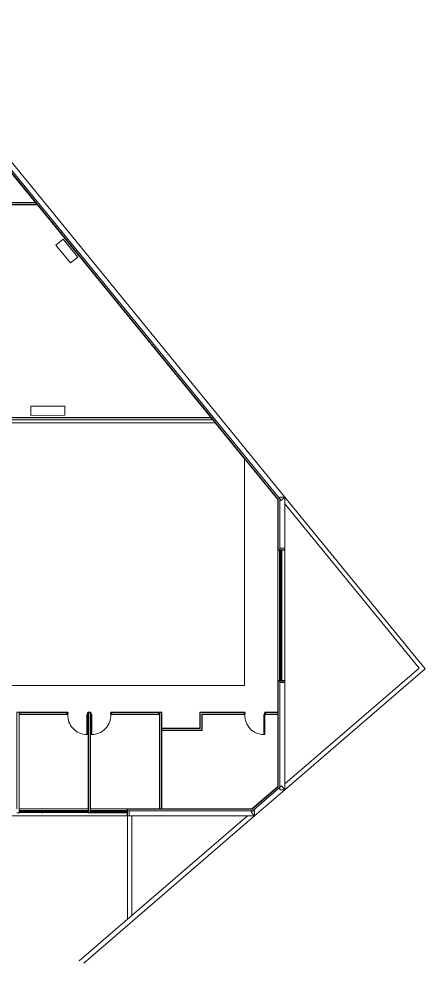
# Model space of a CAD drawing. Header units: millimetres. Extents: x 111.5 to 154.8, y 43.5 to 84.5.
# Drawn here: x 137.17 to 154.82, y 43.48 to 84.47 of the extents above; entities that cross this region are included whole.
import ezdxf

# ---------------------------------------------------------------- set-up
doc = ezdxf.new("R2010")
doc.units = ezdxf.units.MM
for name, color, linetype, lineweight in [('A-CARPINTERIAS', 252, 'Continuous', 0), ('DURLOCK', 30, 'Continuous', 0), ('EST__LIVIANAS', 1, 'Continuous', 0), ('MURO', 3, 'Continuous', 0), ('MURO_VISTA', 252, 'Continuous', 0)]:
    doc.layers.add(name, color=color, linetype=linetype, lineweight=lineweight)

# ---------------------------------------------------------------- blocks, each defined once
blk = doc.blocks.new('VANO_90')
at = {"layer": 'A-CARPINTERIAS', "color": 2}
for points in [[(-99.988837, 900), (-109.988837, 900), (-109.988837, 880), (-69.988837, 880), (-69.988837, 870), (-29.988837, 870), (-29.988837, 880), (0.011163, 880), (0.011163, 900), (-9.988837, 900)], [(-110, 19.998914), (-110, 59.998914), (-970.523151, 59.998914), (-970.523151, 19.998914), (-110, 19.998914)], [(-100, 0), (-110, 0), (-110, 20), (-70, 20), (-70, 30), (-30, 30), (-30, 20), (0, 20), (0, 0), (-10, 0)]]:
    blk.add_lwpolyline(points, dxfattribs=at)
at = {"layer": 'A-CARPINTERIAS'}
blk.add_arc((-156.752453, 67.539065), 813.805629, 86.706474, 180.53087, dxfattribs=at)

msp = doc.modelspace()

# ---------------------------------------------------------------- hatches: boundary and pattern name
at = {"layer": 'EST__LIVIANAS', "linetype": 'Continuous'}
h = msp.add_hatch(color=256, dxfattribs=at)
h.dxf.hatch_style = 1
h.paths.add_polyline_path([(130.189, 67.17), (145.507, 67.17), (145.588, 67.07), (130.089, 67.07), (130.089, 68.275), (130.189, 68.275)])

# ---------------------------------------------------------------- linework, layer by layer
at = {"layer": 'A-CARPINTERIAS'}
for p, q in [((148.541, 60.569, -0.006), (148.541, 61.368, 0.009)), ((148.561, 60.569, -0.006), (148.561, 61.368, 0.009)), ((148.541, 59.582, -0.001), (148.541, 60.529)), ((148.561, 59.582, -0.001), (148.561, 60.529)), ((148.541, 58.594, 0.003), (148.541, 59.542, 0.004)), ((148.561, 58.594, 0.003), (148.561, 59.542, 0.004)), ((148.541, 57.607, 0.007), (148.541, 58.554, 0.009)), ((148.561, 57.607, 0.007), (148.561, 58.554, 0.009)), ((148.541, 56.619, 0.012), (148.541, 57.567, 0.013)), ((148.561, 56.619, 0.012), (148.561, 57.567, 0.013)), ((148.541, 56.579, 0.012), (148.541, 55.781, 0.009)), ((148.561, 56.579, 0.012), (148.561, 55.781, 0.009)), ((137.221, 54.345, 5.314), (139.246, 54.345, 2.716)), ((143.241, 54.345, 5.314), (141.216, 54.345, 2.716)), ((138.171, 50.056, 5.321), (137.221, 50.055, 4.27)), ((138.171, 50.036, 5.321), (137.221, 50.035, 4.27)), ((139.151, 50.056, 5.326), (138.211, 50.055, 4.275)), ((139.151, 50.036, 5.326), (138.211, 50.035, 4.275)), ((140.141, 50.056, 5.33), (139.191, 50.056, 4.279)), ((140.141, 50.036, 5.33), (139.191, 50.036, 4.279)), ((141.271, 50.056, 12.166), (140.321, 50.056, 11.115)), ((141.271, 50.036, 12.166), (140.321, 50.036, 11.115)), ((141.311, 50.056, 12.166), (141.841, 50.055, 4.27)), ((141.311, 50.036, 12.166), (141.841, 50.035, 4.27))]:
    msp.add_line(p, q, dxfattribs=at)
for points in [[(148.496, 61.408), (148.496, 55.741), (148.586, 55.741), (148.586, 61.408)], [(148.496, 61.408), (148.496, 61.368), (148.586, 61.368), (148.586, 61.408)]]:
    msp.add_lwpolyline(points, close=True, dxfattribs=at)
for points, elevation in [([(148.496, 60.569), (148.496, 60.529), (148.586, 60.529), (148.586, 60.569)], 0.004), ([(148.496, 59.582), (148.496, 59.542), (148.586, 59.542), (148.586, 59.582)], 0.009), ([(148.496, 58.594), (148.496, 58.554), (148.586, 58.554), (148.586, 58.594)], 0.013), ([(148.496, 57.607), (148.496, 57.567), (148.586, 57.567), (148.586, 57.607)], 0.018), ([(148.496, 56.619), (148.496, 56.579), (148.586, 56.579), (148.586, 56.619)], 0.022), ([(148.496, 56.579), (148.496, 56.619), (148.586, 56.619), (148.586, 56.579)], 0.022), ([(148.496, 55.741), (148.496, 55.781), (148.586, 55.781), (148.586, 55.741)], 0.018), ([(137.221, 54.275), (137.181, 54.275), (137.181, 54.375), (137.221, 54.375)], 4.245), ([(137.221, 54.275), (139.246, 54.275), (139.246, 54.375), (137.221, 54.375)], 5.312), ([(139.281, 54.275), (139.246, 54.275), (139.246, 54.375), (139.281, 54.375)], 2.716), ([(141.181, 54.275), (141.216, 54.275), (141.216, 54.375), (141.181, 54.375)], 2.716), ([(143.241, 54.275), (141.216, 54.275), (141.216, 54.375), (143.241, 54.375)], 5.312), ([(143.276, 54.275), (143.241, 54.275), (143.241, 54.375), (143.276, 54.375)], 2.716), ([(137.181, 50.1), (140.181, 50.101), (140.181, 50.011), (137.181, 50.01)], 5.314), ([(137.181, 50.1), (137.221, 50.1), (137.221, 50.01), (137.181, 50.01)], 5.314), ([(137.221, 50.1), (137.181, 50.1), (137.181, 50.01), (137.221, 50.01)], 5.319), ([(138.211, 50.101), (138.171, 50.101), (138.171, 50.011), (138.211, 50.011)], 5.323), ([(138.171, 50.1), (138.211, 50.1), (138.211, 50.01), (138.171, 50.01)], 5.319), ([(138.171, 50.1), (138.211, 50.1), (138.211, 50.01), (138.171, 50.01)], 5.319), ([(139.151, 50.101), (139.191, 50.101), (139.191, 50.011), (139.151, 50.011)], 5.323), ([(139.151, 50.101), (139.191, 50.101), (139.191, 50.011), (139.151, 50.011)], 5.323), ([(139.191, 50.101), (139.151, 50.101), (139.151, 50.011), (139.191, 50.011)], 5.327), ([(140.141, 50.101), (140.181, 50.101), (140.181, 50.011), (140.141, 50.011)], 5.327), ([(140.281, 50.101), (140.321, 50.101), (140.321, 50.011), (140.281, 50.011)], 12.159), ([(140.281, 50.101), (140.321, 50.101), (140.321, 50.011), (140.281, 50.011)], 12.159), ([(140.321, 50.101), (140.281, 50.101), (140.281, 50.011), (140.321, 50.011)], 12.163), ([(141.881, 50.1), (140.281, 50.1), (140.281, 50.01), (141.881, 50.01)], 5.314), ([(141.271, 50.101), (141.311, 50.101), (141.311, 50.011), (141.271, 50.011)], 12.163), ([(141.841, 50.101), (141.881, 50.101), (141.881, 50.011), (141.841, 50.011)], 12.163), ([(141.881, 50.1), (141.841, 50.1), (141.841, 50.01), (141.881, 50.01)], 12.159), ([(141.881, 50.1), (141.841, 50.1), (141.841, 50.01), (141.881, 50.01)], 12.159)]:
    msp.add_lwpolyline(points, close=True, dxfattribs=dict(at, elevation=elevation))
at = {"layer": 'DURLOCK', "elevation": 1.064}
msp.add_lwpolyline([(145.588, 67.07), (130.089, 67.07), (130.089, 68.275), (130.189, 68.275), (130.189, 67.17), (132.799, 67.17), (132.799, 68.275), (132.899, 68.275), (132.899, 67.17), (145.507, 67.17)], close=True, dxfattribs=at)
at = {"layer": 'EST__LIVIANAS', "elevation": 1.066}
msp.add_lwpolyline([(136.39, 78.336), (128.976, 78.336), (128.976, 66.936), (145.728, 66.936), (136.39, 78.336)], dxfattribs=at)
at = {"layer": 'EST__LIVIANAS'}
for points, elevation in [([(138.785, 74.654), (139.417, 73.88), (139.727, 74.133), (139.095, 74.907)], 1.064), ([(128.976, 66.936), (128.976, 55.536), (146.976, 55.536), (146.976, 65.369), (145.697, 66.936)], 1.066)]:
    msp.add_lwpolyline(points, close=True, dxfattribs=dict(at, elevation=elevation))
at = {"layer": 'EST__LIVIANAS', "extrusion": (-0.168417, 0.080625, 0.982413), "elevation": -17.767}
msp.add_lwpolyline([(-120.115, 93.481), (-120.757, 94.829), (-121.119, 94.659), (-120.477, 93.311)], close=True, dxfattribs=at)
at = {"layer": 'MURO'}
for p, q in [((148.423, 61.613, 0.004), (148.423, 61.818, 0.004)), ((148.423, 61.613, 0.004), (148.423, 61.408, 0.004)), ((148.423, 61.408, 0.004), (148.728, 61.408, 0.005)), ((148.421, 55.536, -1.441), (148.421, 55.741, -1.441)), ((148.421, 55.741, -1.441), (148.726, 55.741, -1.064)), ((148.421, 55.536, -1.441), (148.421, 55.331, -1.441)), ((148.421, 51.124, -1.441), (148.421, 55.331, -1.441)), ((147.297, 50.175, 1.064), (148.421, 51.144, 1.064)), ((142.086, 50.175), (141.881, 50.175)), ((141.881, 50.175), (141.881, 50.01)), ((142.086, 50.175), (142.291, 50.175)), ((142.291, 50.175), (147.32, 50.175))]:
    msp.add_line(p, q, dxfattribs=at)
for points, elevation in [([(131.605, 84.331), (148.557, 63.569), (148.728, 63.708), (131.775, 84.47), (131.605, 84.331)], 1.064), ([(131.861, 83.884), (148.423, 63.599), (148.423, 61.818)], 1.064), ([(137.081, 50.01), (137.181, 50.01), (137.181, 54.375), (137.081, 54.375), (137.081, 50.175)], 5.314), ([(143.381, 53.675), (145.033, 53.675), (145.033, 54.375), (146.971, 54.375), (146.971, 54.275), (145.133, 54.275), (145.133, 53.575), (143.381, 53.575)], 5.314), ([(148.421, 54.375), (147.871, 54.375), (147.871, 54.275), (148.421, 54.275)], 5.314), ([(147.267, 50.037), (148.582, 51.171), (148.726, 51.004), (147.411, 49.87), (147.267, 50.037)], 1.064)]:
    msp.add_lwpolyline(points, dxfattribs=dict(at, elevation=elevation))
for points, elevation in [([(128.789, 76.504), (137.886, 76.504), (137.968, 76.404), (128.789, 76.404)], 1.066), ([(148.728, 63.706), (148.508, 63.706), (148.508, 61.408), (148.728, 61.408)], 0.002), ([(148.726, 55.741), (148.506, 55.741), (148.506, 51.007), (148.726, 51.007)], -1.064), ([(140.281, 50.01), (140.281, 54.375), (140.181, 54.375), (140.181, 50.01)], 12.159), ([(143.281, 50.175), (143.281, 54.375), (143.381, 54.375), (143.381, 50.175)], 5.314), ([(141.881, 49.87), (141.881, 50.09), (147.411, 50.09), (147.411, 49.87)], 1.064)]:
    msp.add_lwpolyline(points, close=True, dxfattribs=dict(at, elevation=elevation))
at = {"layer": 'MURO_VISTA'}
for p, q in [((154.815, 56.252, 1.064), (148.728, 63.708, 1.064)), ((154.551, 56.288, 1.064), (148.728, 63.42, 1.064)), ((148.438, 61.613, 0.004), (148.438, 61.818, 0.004)), ((148.438, 61.613, 0.004), (148.438, 61.408, 0.004)), ((148.508, 61.613, 0.004), (148.508, 61.733, 0.004)), ((148.508, 61.733, 0.004), (148.508, 61.733, -0.777)), ((148.508, 61.613, 0.004), (148.508, 61.493, 0.004)), ((148.508, 61.493, 0.004), (148.728, 61.493, -1.083)), ((148.421, 55.741, -1.064), (148.421, 61.408)), ((148.438, 61.423, 0.004), (148.728, 61.423, 0.005)), ((148.726, 55.741, -1.064), (148.728, 61.408, 0.005)), ((148.726, 51.268, 1.064), (154.551, 56.288, 1.064)), ((148.728, 51.005, 1.064), (154.815, 56.252, 1.064)), ((148.436, 55.536, -1.441), (148.436, 55.741, -1.441)), ((148.436, 55.726, -1.441), (148.726, 55.726, -2.371)), ((148.436, 55.536, -1.441), (148.436, 55.331, -1.441)), ((148.436, 51.137, -1.441), (148.436, 55.346, -1.441)), ((148.501, 55.536, -1.064), (148.501, 55.656, -1.064)), ((148.501, 55.536, -1.064), (148.501, 55.416, -1.064)), ((148.506, 55.536, -1.441), (148.506, 55.656, -1.441)), ((148.506, 55.656, -1.441), (148.726, 55.656, -2.398)), ((148.506, 55.536, -1.441), (148.506, 55.416, -1.441)), ((148.506, 55.416, -1.441), (148.506, 55.416, -2.02)), ((148.506, 51.166, -0.057), (148.506, 55.346, -8.319)), ((147.303, 50.16, 1.064), (148.436, 51.137, 1.064)), ((137.181, 50.175, 1.064), (140.181, 50.175, 1.064)), ((140.281, 50.175, 1.064), (141.881, 50.175, 1.064)), ((142.086, 50.16), (141.881, 50.16)), ((141.896, 50.16), (141.896, 49.87, -1.307)), ((141.966, 50.09), (146.882, 50.09, -0.057)), ((141.966, 50.09), (141.966, 49.87, -1.334)), ((142.086, 50.16), (142.291, 50.16)), ((142.276, 50.16), (147.303, 50.16)), ((142.291, 50.175, 1.064), (146.797, 50.175, 1.064)), ((139.794, 43.571, 1.064), (147.104, 49.87, 1.064)), ((139.994, 43.479, 1.064), (147.411, 49.87, 1.064)), ((141.884, 49.87, 1.064), (141.884, 45.372, 1.064)), ((142.074, 49.87, 1.064), (142.074, 45.536, 1.064))]:
    msp.add_line(p, q, dxfattribs=at)
for points, elevation in [([(131.868, 83.899), (148.438, 63.604), (148.438, 61.818)], 1.064), ([(143.381, 53.66), (145.048, 53.66), (145.048, 54.36), (146.956, 54.36), (146.956, 54.29), (145.118, 54.29), (145.118, 53.59), (143.381, 53.59)], 5.314), ([(148.421, 54.36), (147.886, 54.36), (147.886, 54.29), (148.421, 54.29)], 5.314), ([(126.576, 49.87), (141.881, 49.87)], 0.002)]:
    msp.add_lwpolyline(points, dxfattribs=dict(at, elevation=elevation))
for points, elevation in [([(128.804, 76.489), (137.893, 76.489), (137.953, 76.419), (128.804, 76.419)], 1.066), ([(140.266, 50.025), (140.266, 54.36), (140.196, 54.36), (140.196, 50.025)], 12.159), ([(143.296, 50.175), (143.296, 54.36), (143.366, 54.36), (143.366, 50.175)], 5.314)]:
    msp.add_lwpolyline(points, close=True, dxfattribs=dict(at, elevation=elevation))

# ---------------------------------------------------------------- block references
at = {"layer": 'A-CARPINTERIAS', "yscale": 0.001, "zscale": 0.001}
for p, xscale, rotation in [((140.181, 54.376, 2.716), 0.001, 90), ((140.281, 54.376, 2.716), -0.001, 270), ((147.871, 54.375, 5.314), 0.001, 90)]:
    msp.add_blockref('VANO_90', p, dxfattribs=dict(at, xscale=xscale, rotation=rotation))

doc.saveas('drawing.dxf')
